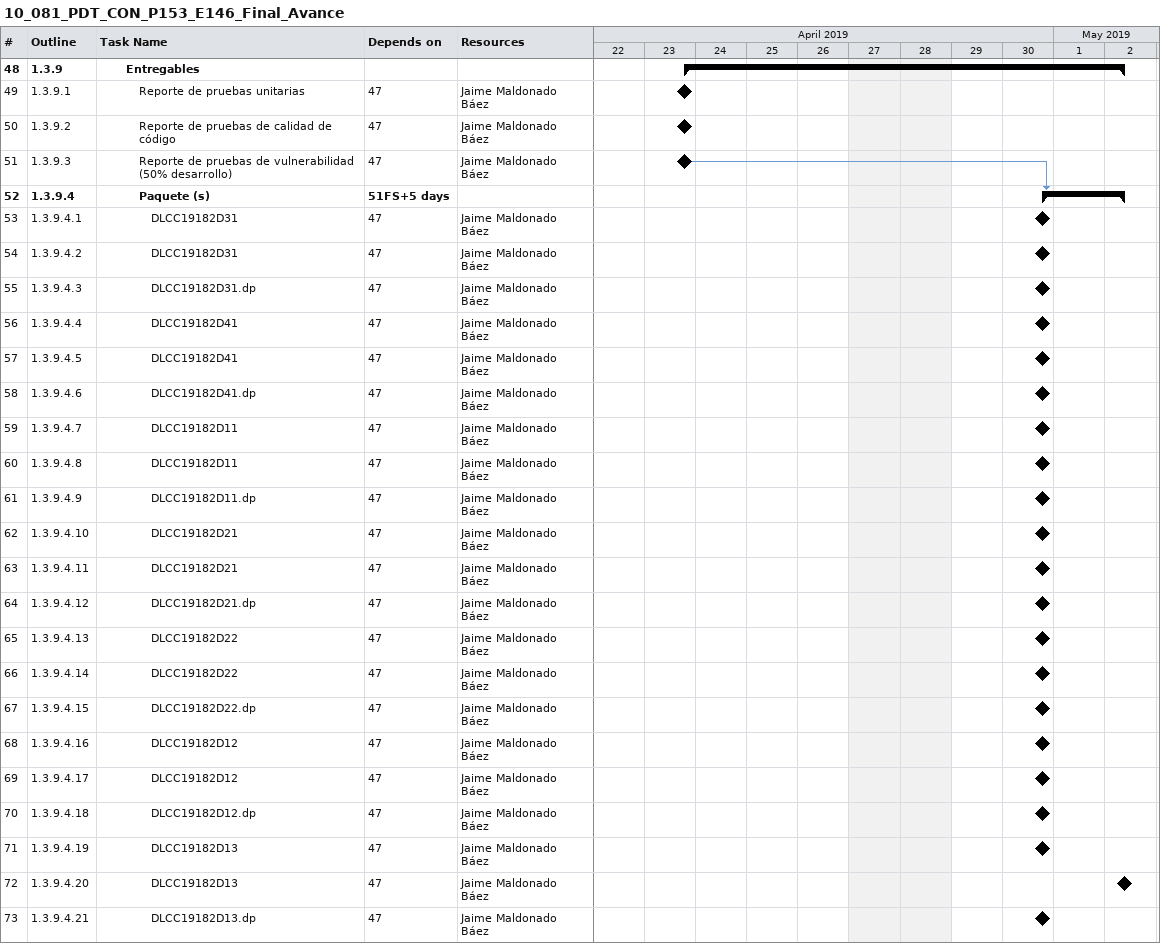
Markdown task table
10_081_PDT_CON_P153_E146_Final_Avance

| ID | WBS | Task | Start | Finish | Predecessors | Resources |
|---|---|---|---|---|---|---|
| 48 | 1.3.9 | **Entregables** | 2019-04-23 | 2019-05-02 |  |  |
| 49 | 1.3.9.1 | Reporte de pruebas unitarias (milestone) | 2019-04-23 | 2019-04-23 | 47 | Jaime Maldonado Báez |
| 50 | 1.3.9.2 | Reporte de pruebas de calidad de código (milestone) | 2019-04-23 | 2019-04-23 | 47 | Jaime Maldonado Báez |
| 51 | 1.3.9.3 | Reporte de pruebas de vulnerabilidad (50% desarrollo) (milestone) | 2019-04-23 | 2019-04-23 | 47 | Jaime Maldonado Báez |
| 52 | 1.3.9.4 | **Paquete (s)** | 2019-04-30 | 2019-05-02 | 51FS+5d |  |
| 53 | 1.3.9.4.1 | DLCC19182D31 (milestone) | 2019-04-30 | 2019-04-30 | 47 | Jaime Maldonado Báez |
| 54 | 1.3.9.4.2 | DLCC19182D31 (milestone) | 2019-04-30 | 2019-04-30 | 47 | Jaime Maldonado Báez |
| 55 | 1.3.9.4.3 | DLCC19182D31.dp (milestone) | 2019-04-30 | 2019-04-30 | 47 | Jaime Maldonado Báez |
| 56 | 1.3.9.4.4 | DLCC19182D41 (milestone) | 2019-04-30 | 2019-04-30 | 47 | Jaime Maldonado Báez |
| 57 | 1.3.9.4.5 | DLCC19182D41 (milestone) | 2019-04-30 | 2019-04-30 | 47 | Jaime Maldonado Báez |
| 58 | 1.3.9.4.6 | DLCC19182D41.dp (milestone) | 2019-04-30 | 2019-04-30 | 47 | Jaime Maldonado Báez |
| 59 | 1.3.9.4.7 | DLCC19182D11 (milestone) | 2019-04-30 | 2019-04-30 | 47 | Jaime Maldonado Báez |
| 60 | 1.3.9.4.8 | DLCC19182D11 (milestone) | 2019-04-30 | 2019-04-30 | 47 | Jaime Maldonado Báez |
| 61 | 1.3.9.4.9 | DLCC19182D11.dp (milestone) | 2019-04-30 | 2019-04-30 | 47 | Jaime Maldonado Báez |
| 62 | 1.3.9.4.10 | DLCC19182D21 (milestone) | 2019-04-30 | 2019-04-30 | 47 | Jaime Maldonado Báez |
| 63 | 1.3.9.4.11 | DLCC19182D21 (milestone) | 2019-04-30 | 2019-04-30 | 47 | Jaime Maldonado Báez |
| 64 | 1.3.9.4.12 | DLCC19182D21.dp (milestone) | 2019-04-30 | 2019-04-30 | 47 | Jaime Maldonado Báez |
| 65 | 1.3.9.4.13 | DLCC19182D22 (milestone) | 2019-04-30 | 2019-04-30 | 47 | Jaime Maldonado Báez |
| 66 | 1.3.9.4.14 | DLCC19182D22 (milestone) | 2019-04-30 | 2019-04-30 | 47 | Jaime Maldonado Báez |
| 67 | 1.3.9.4.15 | DLCC19182D22.dp (milestone) | 2019-04-30 | 2019-04-30 | 47 | Jaime Maldonado Báez |
| 68 | 1.3.9.4.16 | DLCC19182D12 (milestone) | 2019-04-30 | 2019-04-30 | 47 | Jaime Maldonado Báez |
| 69 | 1.3.9.4.17 | DLCC19182D12 (milestone) | 2019-04-30 | 2019-04-30 | 47 | Jaime Maldonado Báez |
| 70 | 1.3.9.4.18 | DLCC19182D12.dp (milestone) | 2019-04-30 | 2019-04-30 | 47 | Jaime Maldonado Báez |
| 71 | 1.3.9.4.19 | DLCC19182D13 (milestone) | 2019-04-30 | 2019-04-30 | 47 | Jaime Maldonado Báez |
| 72 | 1.3.9.4.20 | DLCC19182D13 (milestone) | 2019-05-02 | 2019-05-02 | 47 | Jaime Maldonado Báez |
| 73 | 1.3.9.4.21 | DLCC19182D13.dp (milestone) | 2019-04-30 | 2019-04-30 | 47 | Jaime Maldonado Báez |
